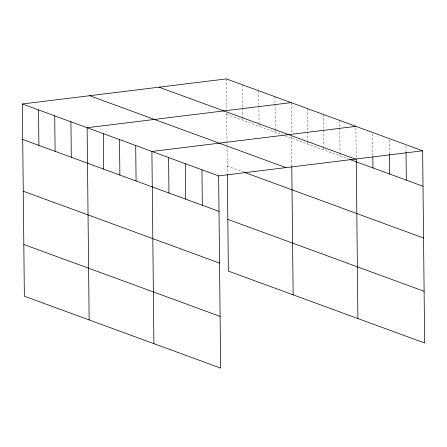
<?xml version="1.0" encoding="UTF-8"?>
<svg xmlns="http://www.w3.org/2000/svg" width="447" height="447" viewBox="0 0 447 447"><rect width="100%" height="100%" fill="white"/><g stroke="black" fill="none" stroke-linecap="round" stroke-linejoin="round"><path stroke-width="0.34" stroke-dasharray="2.23 1.68" d="M226.718 114.365L282.426 134.77M285.018 135.72L348.498 158.97M227.26 166.094L243.459 172.022M405.965 146.074L406.027 151.639M389.281 139.961L389.426 153.874M372.597 133.849L372.832 156.109M355.913 127.741L356.237 158.344M339.703 120.416L340.038 152.41M340.05 153.103L340.078 155.886M323.511 114.482L323.846 146.476M323.851 147.175L323.885 149.957M307.318 108.554L307.653 140.548M307.659 141.241L307.687 144.023M291.126 102.62L291.444 133.223M291.483 136.704L291.79 165.999M274.933 96.692L275.006 103.648M275.011 104.341L275.263 128.686M275.274 129.379L275.302 132.161M258.735 90.758L258.891 105.363M258.897 106.062L259.07 122.752M259.081 123.45L259.109 126.233M242.542 84.829L242.877 116.823M242.883 117.516L242.917 120.299M226.35 78.895L226.668 109.498M226.707 112.974L227.042 144.996M227.048 145.672L227.339 173.609"/><path stroke-width="0.67" d="M22.35 103.995L218.639 175.894L220.65 368.104L24.361 296.21L22.35 103.995L226.35 78.895L422.638 150.79L424.65 343.005L228.361 271.106L227.35 174.291M291.126 102.62L87.126 127.725L89.137 319.935M355.901 126.35L151.902 151.449L153.913 343.659M218.639 175.894L422.638 150.79M159.031 87.182L355.315 159.076M349.794 159.445L423.007 186.265M89.668 95.714L285.957 167.608M244.101 172.263L423.549 237.988M22.719 139.47L219.008 211.364M227.819 219.382L424.108 291.282M23.261 191.193L219.55 263.087M23.82 244.481L220.108 316.381M406.032 152.332L406.323 180.152M389.438 154.567L389.639 174.039M372.837 156.802L372.954 167.932M356.242 159.037L357.913 318.56M291.796 166.675L293.137 294.83M201.955 169.782L202.323 205.251M185.27 163.669L185.639 199.144M168.586 157.562L168.955 193.031M135.704 145.515L136.078 180.99M119.511 139.587L119.885 175.056M103.318 133.653L103.693 169.128M70.933 121.791L71.302 157.26M54.735 115.857L55.11 151.332M38.543 109.928L38.917 145.398"/></g></svg>
